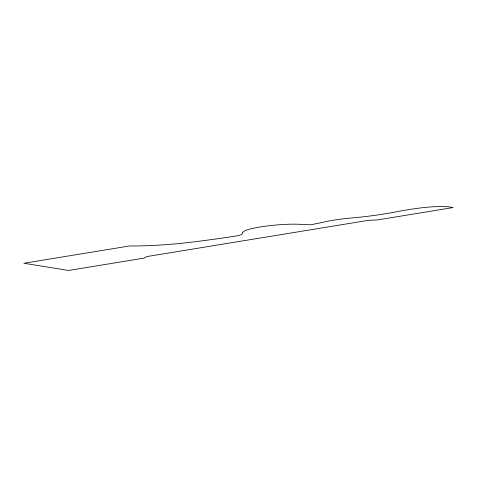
<?xml version="1.0" encoding="UTF-8"?>
<svg xmlns="http://www.w3.org/2000/svg" width="477" height="477" viewBox="0 0 477 477"><rect width="100%" height="100%" fill="white"/><g stroke="black" fill="none" stroke-linecap="round" stroke-linejoin="round"><path stroke-width="0.72" d="M242.871 232.192L242.066 234.046A13.475 1.807 -5.3 0 1 233.444 236.419A218.43 29.264 -5.3 0 1 187.145 242.68A76.803 10.291 -5.3 0 1 129.696 245.953L23.85 263.262L68.587 270.459L144.042 258.117L146.922 256.56L368.137 220.374L377.695 219.897L453.15 207.555L449.745 207.006A26.634 3.572 -5.3 0 0 416.087 208.532A90.081 12.068 -5.3 0 0 399.058 211.263A76.529 10.255 -5.3 0 1 364.213 216.701A140.584 18.836 -5.3 0 1 350.327 218.084A38.434 5.152 -5.3 0 0 324.193 221.99A105.697 14.161 -5.3 0 1 310.61 224.792L298.668 224.262A32.847 4.4 -5.3 0 0 263.948 226.408A32.847 4.4 -5.3 0 0 242.871 232.192"/></g></svg>
